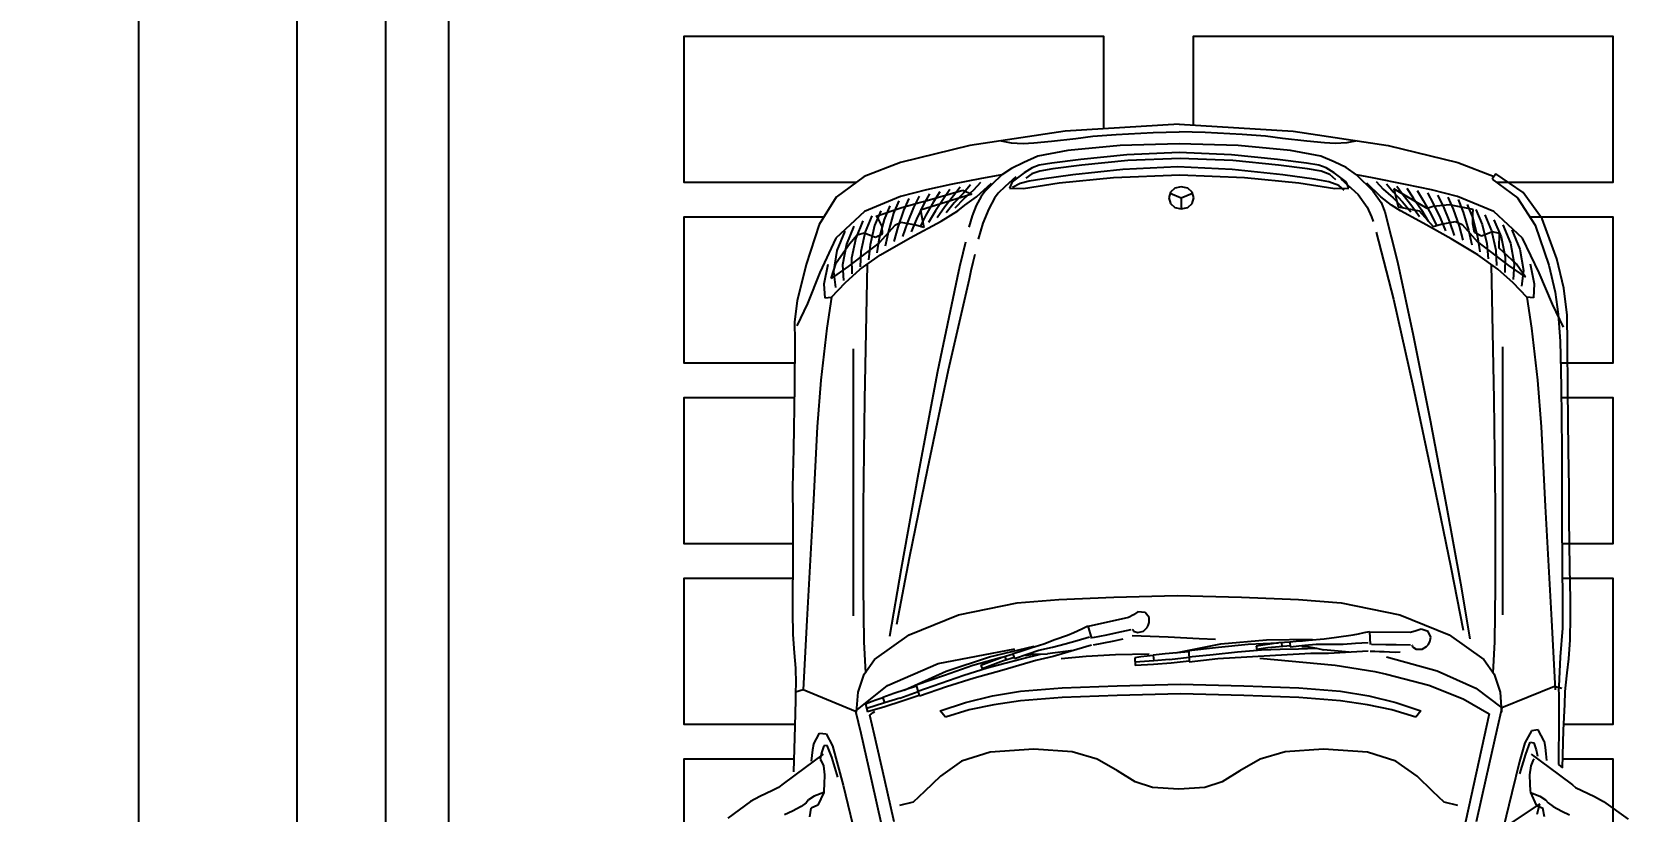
# Model space of a CAD drawing. Extents: x -415 to -176, y -135 to 749.
# Drawn here: x -397.704 to -393.9, y 727.609 to 729.464 of the extents above; entities that cross this region are included whole.
import ezdxf

# ---------------------------------------------------------------- set-up
doc = ezdxf.new("R2010")
doc.units = 0
doc.header["$MEASUREMENT"] = 0
doc.header["$PDSIZE"] = -5
doc.layers.get('0').update_dxf_attribs({"linetype": 'CONTINUOUS'})
doc.layers.get('Defpoints').update_dxf_attribs({"linetype": 'CONTINUOUS'})
doc.layers.add('AR-ALV', color=5, linetype='CONTINUOUS')
doc.layers.add('TEXTO3', color=4, linetype='CONTINUOUS')
doc.layers.add('E-Pen-C', color=4, linetype='CONTINUOUS', lineweight=15)
doc.layers.add('E-Pen-G', color=3, linetype='CONTINUOUS', lineweight=30)
doc.styles.add('F2', font='swissc.ttf')
doc.dimstyles.new('DIMENSION-1', dxfattribs={"dimtxt": 0.11, "dimasz": 0.07, "dimexe": 1, "dimexo": 0, "dimgap": 0.12, "dimtad": 1, "dimzin": 7, "dimdsep": 46, "dimtxsty": 'F2', "dimblk1": 'TRACO', "dimblk2": 'TRACO', "dimsah": 1, "dimcen": 1, "dimse1": 1, "dimse2": 1, "dimclrd": 256, "dimclre": 256, "dimclrt": 6, "dimadec": 0, "dimazin": 0, "dimtfac": 1, "dimtix": 1, "dimtmove": 2, "dimatfit": 3, "dimldrblk": 'TRACO', "dimfxl": 1, "dimtolj": 1, "dimtzin": 0, "dimarcsym": 0})

# ---------------------------------------------------------------- blocks, each defined once
blk = doc.blocks.new('Austin Mini dessus')
at = {"color": 8, "flags": 128}
for points in [[(1.0718, 3.8974), (1.1117, 3.9516)], [(1.0602, 3.8752), (1.0718, 3.8974)], [(1.0383, 3.8304), (1.0455, 3.8453)], [(1.0455, 3.8453), (1.0602, 3.8752)], [(1.0093, 3.792), (1.0326, 3.8229)], [(1.0326, 3.8229), (1.0383, 3.8304)], [(1.0947, 3.7975), (1.1035, 3.8163)], [(-0.2069, 3.765), (-0.1204, 3.7865)], [(-0.1204, 3.7865), (-0.0703, 3.7926)], [(-0.114, 3.7617), (-0.0609, 3.787)], [(-0.0703, 3.7926), (-0.0241, 3.7916)], [(-0.0241, 3.7916), (0.0842, 3.7922)], [(0.0842, 3.7922), (0.2332, 3.7952)], [(0.2332, 3.7952), (0.3237, 3.797)], [(0.3237, 3.797), (0.3971, 3.7966)], [(0.3971, 3.7966), (0.5088, 3.7962)], [(0.5088, 3.7962), (0.581, 3.797)], [(0.581, 3.797), (0.6212, 3.7976)], [(0.6212, 3.7976), (0.674, 3.7963)], [(0.6405, 3.7634), (0.8064, 3.7721)], [(0.674, 3.7963), (0.7177, 3.7934)], [(0.7177, 3.7934), (0.7547, 3.7905)], [(0.7547, 3.7905), (0.7913, 3.7892)], [(0.7913, 3.7892), (0.8117, 3.7899)], [(0.8107, 3.7898), (0.8054, 3.7722)], [(0.8054, 3.7722), (0.8566, 3.6469)], [(0.8117, 3.7899), (0.831, 3.7901)], [(0.831, 3.7901), (0.8924, 3.7915)], [(0.8924, 3.7915), (1.0016, 3.7949)], [(0.9589, 3.7245), (1.0093, 3.792)], [(1.0753, 3.7651), (1.0842, 3.7768)], [(1.0842, 3.7768), (1.0947, 3.7975)], [(-0.3667, 3.6929), (-0.302, 3.7337)], [(-0.302, 3.7337), (-0.2069, 3.765)], [(-0.269, 3.694), (-0.1874, 3.7324)], [(-0.1874, 3.7324), (-0.114, 3.7617)], [(-0.0554, 3.7158), (0.0688, 3.7297)], [(0.0688, 3.7297), (0.18, 3.7384)], [(0.18, 3.7384), (0.3684, 3.7483)], [(0.3684, 3.7483), (0.6405, 3.7634)], [(0.936, 3.7475), (0.9091, 3.7332)], [(0.9091, 3.7332), (0.9111, 3.717)], [(0.936, 3.7475), (0.949, 3.7493)], [(0.9395, 3.7228), (0.9564, 3.7282)], [(0.949, 3.7493), (0.9623, 3.751)], [(0.9564, 3.7282), (0.9673, 3.7309)], [(0.9623, 3.751), (0.9758, 3.7525)], [(0.9673, 3.7309), (0.9712, 3.7316)], [(0.9712, 3.7316), (0.975, 3.7288)], [(0.975, 3.7288), (0.9869, 3.7238)], [(1.0506, 3.7228), (1.0594, 3.7455)], [(1.0506, 3.7228), (1.0806, 3.7369)], [(1.0594, 3.7455), (1.0677, 3.7588)], [(1.0677, 3.7588), (1.0753, 3.7651)], [(1.0806, 3.7369), (1.0877, 3.7528)], [(1.1088, 3.7563), (1.0877, 3.7528)], [(-0.4163, 3.6266), (-0.3667, 3.6929)], [(-0.3332, 3.6261), (-0.269, 3.694)], [(-0.2862, 3.6722), (-0.24, 3.6915)], [(-0.2108, 3.6933), (-0.2557, 3.6613)], [(-0.24, 3.6915), (-0.1897, 3.6999)], [(-0.1734, 3.7051), (-0.2108, 3.6933)], [(-0.2065, 3.713), (-0.1595, 3.7223)], [(-0.2018, 3.6646), (-0.1734, 3.7051)], [(-0.1897, 3.6999), (-0.152, 3.6952)], [(-0.1288, 3.7047), (-0.1629, 3.672)], [(-0.1595, 3.7223), (-0.127, 3.7206)], [(-0.127, 3.7206), (-0.1288, 3.7047)], [(-0.1288, 3.7047), (-0.0554, 3.7158)], [(0.9111, 3.717), (0.9395, 3.7016)], [(0.9383, 3.7145), (0.9395, 3.7228)], [(0.9665, 3.7034), (0.9383, 3.7145)], [(0.9395, 3.7016), (1.0331, 3.6766)], [(1.0136, 3.6893), (0.9665, 3.7034)], [(0.9869, 3.7238), (1.0083, 3.721)], [(1.0083, 3.721), (1.031, 3.7215)], [(1.031, 3.7215), (1.0455, 3.7223)], [(1.0455, 3.7223), (1.0506, 3.7228)], [(-0.2983, 3.6509), (-0.2548, 3.669)], [(-0.2557, 3.6613), (-0.2776, 3.6432)], [(-0.2696, 3.6465), (-0.2217, 3.6563)], [(-0.2582, 3.5904), (-0.2018, 3.6646)], [(-0.2548, 3.669), (-0.2057, 3.6781)], [(-0.2217, 3.6563), (-0.1848, 3.6556)], [(-0.2057, 3.6781), (-0.1684, 3.6754)], [(-0.1629, 3.672), (-0.1958, 3.6357)], [(0.6296, 3.652), (-0.0059, 3.652)], [(1.0331, 3.6766), (1.174, 3.6425)], [(-0.4494, 3.54), (-0.4163, 3.6266)], [(-0.3686, 3.5396), (-0.3332, 3.6261)], [(-0.3224, 3.6082), (-0.2844, 3.624)], [(-0.3103, 3.6295), (-0.2696, 3.6465)], [(-0.2844, 3.624), (-0.2378, 3.6344)], [(-0.2776, 3.6432), (-0.2819, 3.6262)], [(-0.2819, 3.6262), (-0.2717, 3.5998)], [(-0.2538, 3.6126), (-0.2177, 3.6161)], [(-0.2378, 3.6344), (-0.2012, 3.6358)], [(-0.1958, 3.6357), (-0.2299, 3.5876)], [(-0.2069, 3.6195), (0.1144, 3.6255)], [(0.1144, 3.6255), (0.369, 3.6287)], [(0.369, 3.6287), (0.5603, 3.6292)], [(0.5603, 3.6292), (0.6914, 3.6273)], [(0.6914, 3.6273), (0.7656, 3.6231)], [(0.769, 3.6265), (0.7337, 3.6018)], [(0.8118, 3.6411), (0.769, 3.6265)], [(0.8566, 3.6469), (0.7958, 3.5707)], [(0.8596, 3.6444), (0.8118, 3.6411)], [(0.835, 3.6098), (0.8402, 3.6233)], [(0.8372, 3.5784), (0.8502, 3.6203)], [(0.8402, 3.6233), (0.8582, 3.6183)], [(0.8462, 3.577), (0.8582, 3.6183)], [(0.8566, 3.6469), (0.909, 3.6348)], [(0.8666, 3.6133), (0.8634, 3.6093)], [(0.9143, 3.6021), (0.8666, 3.6133)], [(0.909, 3.6348), (1.0218, 3.609)], [(-0.3465, 3.5655), (-0.3139, 3.579)], [(-0.3219, 3.5976), (-0.3417, 3.5395)], [(-0.3344, 3.5868), (-0.2992, 3.6015)], [(-0.3144, 3.5923), (-0.3219, 3.5976)], [(-0.2975, 3.5839), (-0.3144, 3.5923)], [(-0.3139, 3.579), (-0.2698, 3.5907)], [(-0.2994, 3.5535), (-0.2582, 3.5904)], [(-0.2992, 3.6015), (-0.2538, 3.6126)], [(-0.28, 3.5832), (-0.2975, 3.5839)], [(-0.2858, 3.5689), (-0.2505, 3.5765)], [(-0.2717, 3.5998), (-0.28, 3.5832)], [(-0.2299, 3.5876), (-0.2701, 3.5169)], [(-0.2698, 3.5907), (-0.2341, 3.5963)], [(0.7337, 3.6018), (0.675, 3.5196)], [(0.8151, 3.5556), (0.8242, 3.5824)], [(0.8252, 3.5824), (0.8299, 3.5961)], [(0.8252, 3.5824), (0.8372, 3.5784)], [(0.8257, 3.5419), (0.8372, 3.5784)], [(0.8299, 3.5961), (0.835, 3.6098)], [(0.8334, 3.5361), (0.8462, 3.577)], [(0.8604, 3.6051), (0.8577, 3.6008)], [(0.8634, 3.6093), (0.8604, 3.6051)], [(1.0183, 3.578), (0.9143, 3.6021)], [(1.12, 3.5551), (1.0183, 3.578)], [(1.0218, 3.609), (1.1282, 3.5852)], [(-0.4897, 3.3744), (-0.4494, 3.54)], [(-0.3843, 3.4776), (-0.3686, 3.5396)], [(-0.3585, 3.5441), (-0.3287, 3.5566)], [(-0.3417, 3.5395), (-0.3534, 3.4979)], [(-0.3356, 3.5327), (-0.2955, 3.5465)], [(-0.3287, 3.5566), (-0.2858, 3.5689)], [(-0.3066, 3.538), (-0.2994, 3.5535)], [(-0.3001, 3.5036), (-0.3066, 3.538)], [(-0.2955, 3.5465), (-0.2617, 3.5558)], [(0.2925, 3.4981), (0.517, 3.5386)], [(0.4929, 3.5192), (0.6502, 3.5491)], [(0.517, 3.5386), (0.6793, 3.5662)], [(0.7958, 3.5707), (0.7435, 3.4498)], [(0.8063, 3.5287), (0.8151, 3.5556)], [(0.8257, 3.5419), (0.8097, 3.4979)], [(1.0731, 3.5095), (1.0817, 3.5421)], [(-0.3693, 3.4953), (-0.3424, 3.5089)], [(-0.3639, 3.5197), (-0.3356, 3.5327)], [(-0.3493, 3.4851), (-0.3148, 3.5016)], [(-0.3424, 3.5089), (-0.3051, 3.524)], [(-0.3148, 3.5016), (-0.2843, 3.5144)], [(-0.2701, 3.5169), (-0.3098, 3.443)], [(-0.3051, 3.524), (-0.273, 3.5351)], [(-0.2946, 3.4845), (-0.3001, 3.5036)], [(0.2791, 3.4759), (0.4929, 3.5192)], [(0.675, 3.5196), (0.6278, 3.4015)], [(0.8067, 3.5309), (0.7615, 3.4315)], [(0.7718, 3.4351), (0.7952, 3.5024)], [(0.7952, 3.5024), (0.8192, 3.4954)], [(0.7972, 3.5019), (0.8063, 3.5287)], [(0.8192, 3.4954), (0.8334, 3.5361)], [(1.0484, 3.4825), (1.0731, 3.5095)], [(-0.3968, 3.4202), (-0.3843, 3.4776)], [(-0.3572, 3.4821), (-0.3836, 3.3914)], [(-0.38, 3.4466), (-0.3561, 3.4613)], [(-0.3746, 3.4709), (-0.3493, 3.4851)], [(-0.374, 3.3698), (-0.3363, 3.4925)], [(-0.3534, 3.4979), (-0.3572, 3.4821)], [(-0.3561, 3.4613), (-0.3244, 3.4792)], [(-0.3363, 3.4925), (-0.2946, 3.4845)], [(-0.3341, 3.4567), (-0.3068, 3.4729)], [(-0.3244, 3.4792), (-0.2956, 3.4936)], [(0.0453, 3.4261), (0.2791, 3.4759)], [(0.0478, 3.4514), (0.2925, 3.4981)], [(0.8092, 3.4984), (0.7905, 3.4435)], [(0.7985, 3.4305), (0.8212, 3.4949)], [(1.0114, 3.445), (1.0484, 3.4825)], [(-0.3854, 3.4222), (-0.363, 3.4375)], [(-0.3698, 3.4136), (-0.3437, 3.4343)], [(-0.363, 3.4375), (-0.3341, 3.4567)], [(-0.3534, 3.4119), (-0.3294, 3.4315)], [(-0.3437, 3.4343), (-0.3181, 3.4522)], [(-0.3098, 3.443), (-0.3346, 3.403)], [(-0.1749, 3.4052), (0.0478, 3.4514)], [(-0.172, 3.3767), (0.0453, 3.4261)], [(0.7435, 3.4498), (0.7081, 3.2674)], [(0.7615, 3.4315), (0.7277, 3.3278)], [(0.7484, 3.3675), (0.7718, 3.4351)], [(0.7905, 3.4435), (0.7715, 3.3887)], [(0.7785, 3.3642), (0.7985, 3.4305)], [(0.8558, 3.4451), (0.8359, 3.3854)], [(0.8536, 3.3763), (0.8715, 3.4329)], [(0.8715, 3.4329), (0.8558, 3.4451)], [(0.9762, 3.3945), (1.0114, 3.445)], [(-0.4112, 3.3468), (-0.3968, 3.4202)], [(-0.3961, 3.3734), (-0.3767, 3.3898)], [(-0.3908, 3.3978), (-0.3698, 3.4136)], [(-0.3836, 3.3914), (-0.374, 3.3698)], [(-0.3836, 3.366), (-0.363, 3.3894)], [(-0.3767, 3.3898), (-0.3534, 3.4119)], [(-0.3481, 3.3863), (-0.3679, 3.3589)], [(-0.363, 3.3894), (-0.3407, 3.4108)], [(-0.3346, 3.403), (-0.3481, 3.3863)], [(-0.2599, 3.3851), (-0.2335, 3.3912)], [(-0.2335, 3.3912), (-0.2013, 3.399)], [(-0.2013, 3.399), (-0.1749, 3.4052)], [(0.6278, 3.4015), (0.5988, 3.2619)], [(0.7715, 3.3887), (0.7537, 3.3335)], [(0.8359, 3.3854), (0.8202, 3.3211)], [(0.9547, 3.3266), (0.9762, 3.3945)], [(-0.5243, 3.1472), (-0.4897, 3.3744)], [(-0.4015, 3.349), (-0.3836, 3.366)], [(-0.3679, 3.3589), (-0.4003, 3.3232)], [(-0.3805, 3.3391), (-0.3683, 3.348)], [(-0.3683, 3.348), (-0.347, 3.3593)], [(-0.347, 3.3593), (-0.3226, 3.369)], [(-0.3226, 3.369), (-0.2958, 3.3774)], [(-0.3048, 3.3438), (-0.2667, 3.355)], [(-0.2307, 3.363), (-0.2112, 3.3675)], [(-0.2112, 3.3675), (-0.1915, 3.3721)], [(-0.1915, 3.3721), (-0.172, 3.3767)], [(0.7293, 3.299), (0.7484, 3.3675)], [(0.7472, 3.3485), (0.7374, 3.3232)], [(0.7472, 3.3485), (0.7557, 3.345)], [(0.7597, 3.2985), (0.7785, 3.3642)], [(0.8415, 3.3179), (0.8536, 3.3763)], [(-0.4198, 3.2983), (-0.4112, 3.3468)], [(-0.4198, 3.2983), (-0.397, 3.3226)], [(-0.397, 3.3226), (-0.3805, 3.3391)], [(-0.3764, 3.3069), (-0.3644, 3.3161)], [(-0.3644, 3.3161), (-0.339, 3.3298)], [(-0.339, 3.3298), (-0.3048, 3.3438)], [(0.7277, 3.3278), (0.7023, 3.2216)], [(0.7374, 3.3232), (0.728, 3.2975)], [(0.7371, 3.2944), (0.7462, 3.3202)], [(0.7537, 3.3335), (0.7422, 3.2911)], [(0.7462, 3.3202), (0.7557, 3.3455)], [(0.8202, 3.3211), (0.8092, 3.2537)], [(0.8325, 3.2537), (0.8415, 3.3179)], [(0.9474, 3.2223), (0.9547, 3.3266)], [(-0.5014, 3.3001), (-0.4965, 3.2759)], [(-0.4965, 3.2759), (-0.4951, 3.2474)], [(-0.4498, 3.2462), (-0.435, 3.2757)], [(-0.435, 3.2757), (-0.4198, 3.2983)], [(-0.4251, 3.2451), (-0.4036, 3.2735)], [(-0.415, 3.2655), (-0.3926, 3.2902)], [(-0.4036, 3.2735), (-0.3881, 3.2799)], [(-0.3992, 3.255), (-0.3897, 3.273)], [(-0.3926, 3.2902), (-0.3764, 3.3069)], [(-0.3881, 3.2799), (-0.3879, 3.2469)], [(0.7198, 3.2721), (0.7153, 3.258)], [(0.728, 3.2975), (0.7203, 3.2716)], [(0.7208, 3.2721), (0.7313, 3.2686)], [(0.7263, 3.2915), (0.7353, 3.2885)], [(0.7293, 3.2686), (0.7371, 3.2944)], [(0.7422, 3.2911), (0.7318, 3.2485)], [(0.7478, 3.258), (0.7597, 3.2985)], [(-0.4951, 3.2474), (-0.4961, 3.222)], [(-0.4642, 3.2131), (-0.4498, 3.2462)], [(-0.4368, 3.2263), (-0.4251, 3.2451)], [(-0.4223, 3.2271), (-0.4123, 3.2411)], [(-0.4102, 3.2033), (-0.4054, 3.2337)], [(-0.4054, 3.2337), (-0.3992, 3.255)], [(-0.3879, 3.2469), (-0.4009, 3.1615)], [(0.5988, 3.2619), (0.5909, 3.1628)], [(0.7105, 3.2437), (0.7063, 3.2296)], [(0.7153, 3.258), (0.7105, 3.2437)], [(0.72, 3.2361), (0.7116, 3.2101)], [(0.7313, 3.2686), (0.72, 3.2361)], [(0.7318, 3.2485), (0.7208, 3.2061)], [(0.7243, 3.2421), (0.7215, 3.2248)], [(0.7361, 3.2172), (0.7478, 3.258)], [(0.8092, 3.2537), (0.8014, 3.1546)], [(0.8246, 3.1546), (0.8325, 3.2537)], [(-0.4961, 3.222), (-0.5002, 3.1805)], [(-0.4783, 3.1411), (-0.4642, 3.2131)], [(-0.4482, 3.1794), (-0.4433, 3.2092)], [(-0.4433, 3.2092), (-0.4368, 3.2263)], [(-0.4345, 3.1767), (-0.4292, 3.2081)], [(-0.4292, 3.2081), (-0.4223, 3.2271)], [(-0.42, 3.129), (-0.4102, 3.2033)], [(0.6964, 3.1985), (0.6864, 3.1723)], [(0.7063, 3.2296), (0.6964, 3.1985)], [(0.7116, 3.2101), (0.7041, 3.1774)], [(0.721, 3.2072), (0.7203, 3.1896)], [(0.7215, 3.2248), (0.721, 3.2072)], [(0.7263, 3.1761), (0.7361, 3.2172)], [(0.9535, 3.1308), (0.9474, 3.2223)], [(-0.5002, 3.1805), (-0.5068, 3.1221)], [(-0.457, 3.1102), (-0.4482, 3.1794)], [(-0.4433, 3.1075), (-0.4345, 3.1767)], [(-0.4009, 3.1615), (-0.4139, 3.0323)], [(0.5909, 3.1628), (0.5858, 3.0317)], [(0.6864, 3.1723), (0.6761, 3.1418)], [(0.7041, 3.1774), (0.6969, 3.1476)], [(0.6998, 3.0852), (0.7263, 3.1761)], [(0.7123, 3.1286), (0.7203, 3.1896)], [(0.7318, 3.1572), (0.726, 3.0977)], [(-0.5405, 2.876), (-0.5243, 3.1472)], [(-0.5068, 3.1221), (-0.5121, 3.0818)], [(-0.4897, 3.0166), (-0.4783, 3.1411)], [(-0.4326, 3.01), (-0.42, 3.129)], [(0.6698, 3.1266), (0.6607, 3.1082)], [(0.6761, 3.1418), (0.6698, 3.1266)], [(0.6884, 3.1193), (0.6795, 3.0899)], [(0.6969, 3.1476), (0.6884, 3.1193)], [(0.8014, 3.1546), (0.7962, 3.0235)], [(0.8194, 3.0235), (0.8246, 3.1546)], [(0.9712, 3.0712), (0.9535, 3.1308)], [(-0.5121, 3.0818), (-0.5164, 3.0261)], [(-0.4678, 3.0008), (-0.457, 3.1102)], [(-0.4541, 2.9981), (-0.4433, 3.1075)], [(0.6338, 2.997), (0.6553, 3.0927)], [(0.6607, 3.1082), (0.6538, 3.0932)], [(0.6538, 3.0932), (0.6836, 3.0845)], [(0.6818, 3.0817), (0.6747, 3.0485)], [(0.6957, 3.0601), (0.6993, 3.0807)], [(0.726, 3.0977), (0.7219, 3.0275)], [(0.6747, 3.0485), (0.6693, 3.0237)], [(0.6902, 3.0313), (0.6957, 3.0601)], [(0.9991, 3.0226), (0.9712, 3.0712)], [(-0.5164, 3.0261), (-0.5207, 2.9376)], [(-0.4943, 2.876), (-0.4897, 3.0166)], [(-0.4389, 2.8801), (-0.4326, 3.01)], [(-0.4139, 3.0323), (-0.4198, 2.8742)], [(0.5858, 3.0317), (0.5818, 2.8809)], [(0.6693, 3.0237), (0.6625, 2.9905)], [(0.6853, 3.0102), (0.6902, 3.0313)], [(0.7219, 3.0275), (0.7205, 2.9476)], [(0.7962, 3.0235), (0.7923, 2.8727)], [(0.8155, 2.8727), (0.8194, 3.0235)], [(1.0249, 2.9807), (0.9991, 3.0226)], [(-0.473, 2.876), (-0.4678, 3.0008)], [(-0.4594, 2.8733), (-0.4541, 2.9981)], [(0.6202, 2.9747), (0.6273, 2.9847)], [(0.6221, 2.9567), (0.6202, 2.9747)], [(0.6273, 2.9847), (0.6338, 2.997)], [(0.6618, 2.9878), (0.6631, 2.986)], [(0.6631, 2.986), (0.6661, 2.9845)], [(0.6661, 2.9845), (0.6693, 2.9748)], [(0.6693, 2.9748), (0.6662, 2.9608)], [(0.677, 2.9877), (0.6796, 2.9022)], [(0.7259, 2.9524), (0.7277, 2.9669)], [(0.7277, 2.9669), (0.7297, 2.9812)], [(0.7297, 2.9812), (0.7484, 2.9804)], [(0.7369, 2.9367), (0.7402, 2.9806)], [(0.7461, 2.9374), (0.7484, 2.9804)], [(1.0386, 2.9396), (1.0249, 2.9807)], [(-0.5207, 2.9376), (-0.5227, 2.876)], [(0.6341, 2.9475), (0.6221, 2.9567)], [(0.6455, 2.9473), (0.6341, 2.9475)], [(0.6529, 2.9495), (0.6455, 2.9473)], [(0.6577, 2.9524), (0.6529, 2.9495)], [(0.6662, 2.9608), (0.6577, 2.9524)], [(0.7205, 2.9096), (0.7234, 2.9377)], [(0.7244, 2.9379), (0.7259, 2.9524)], [(0.7244, 2.9379), (0.7369, 2.9367)], [(0.7339, 2.8986), (0.7369, 2.9367)], [(0.7427, 2.8947), (0.7461, 2.9374)], [(1.0427, 2.877), (1.0386, 2.9396)], [(-0.3881, 2.8859), (-0.3786, 2.8967)], [(-0.3786, 2.8967), (-0.3653, 2.9008)], [(-0.3767, 2.8977), (-0.3653, 2.8708)], [(-0.3653, 2.9008), (-0.352, 2.8967)], [(-0.352, 2.8967), (-0.3425, 2.8859)], [(0.6796, 2.9022), (0.6837, 2.8284)], [(0.718, 2.8814), (0.7205, 2.9096)], [(0.7339, 2.8986), (0.7283, 2.8522)], [(0.7381, 2.8519), (0.7427, 2.8947)], [(-0.5405, 2.876), (-0.5243, 2.6047)], [(-0.5207, 2.8143), (-0.5227, 2.876)], [(-0.4897, 2.7353), (-0.4943, 2.876)], [(-0.4678, 2.7512), (-0.473, 2.876)], [(-0.4541, 2.7484), (-0.4594, 2.8733)], [(-0.4326, 2.7495), (-0.4389, 2.8801)], [(-0.4198, 2.8742), (-0.4139, 2.72)], [(-0.3917, 2.8708), (-0.3881, 2.8859)], [(-0.3881, 2.8557), (-0.3917, 2.8708)], [(-0.3786, 2.845), (-0.3881, 2.8557)], [(-0.3653, 2.8708), (-0.3767, 2.844)], [(-0.3653, 2.8708), (-0.3389, 2.8708)], [(-0.3425, 2.8557), (-0.352, 2.845)], [(-0.3425, 2.8859), (-0.3389, 2.8708)], [(-0.3389, 2.8708), (-0.3425, 2.8557)], [(0.5818, 2.8809), (0.5858, 2.7275)], [(0.7179, 2.8836), (0.6962, 2.7767)], [(0.7054, 2.7825), (0.7131, 2.8533)], [(0.7131, 2.8533), (0.7381, 2.8519)], [(0.7152, 2.8533), (0.718, 2.8814)], [(0.7277, 2.8526), (0.7218, 2.7949)], [(0.7923, 2.8727), (0.7962, 2.7218)], [(0.8194, 2.7218), (0.8155, 2.8727)], [(1.0386, 2.8145), (1.0427, 2.877)], [(-0.3653, 2.8409), (-0.3786, 2.845)], [(-0.352, 2.845), (-0.3653, 2.8409)], [(0.6837, 2.8284), (0.6857, 2.7893)], [(0.7325, 2.784), (0.7401, 2.8518)], [(1.0249, 2.7734), (1.0386, 2.8145)], [(-0.5164, 2.7259), (-0.5207, 2.8143)], [(0.6962, 2.7767), (0.6866, 2.668)], [(0.6979, 2.7113), (0.7054, 2.7825)], [(0.7218, 2.7949), (0.7156, 2.7372)], [(0.7279, 2.7148), (0.7325, 2.784)], [(-0.457, 2.6417), (-0.4678, 2.7512)], [(-0.4433, 2.639), (-0.4541, 2.7484)], [(-0.42, 2.6293), (-0.4326, 2.7495)], [(0.9991, 2.7314), (1.0249, 2.7734)], [(-0.5121, 2.6701), (-0.5164, 2.7259)], [(-0.4783, 2.6109), (-0.4897, 2.7353)], [(-0.4139, 2.72), (-0.4009, 2.5911)], [(0.5858, 2.7275), (0.5909, 2.5917)], [(0.6946, 2.6403), (0.6979, 2.7113)], [(0.7156, 2.7372), (0.7107, 2.6794)], [(0.7244, 2.6467), (0.7279, 2.7148)], [(0.7962, 2.7218), (0.8014, 2.5907)], [(0.8246, 2.5907), (0.8194, 2.7218)], [(0.9712, 2.6829), (0.9991, 2.7314)], [(-0.5068, 2.6299), (-0.5121, 2.6701)], [(0.6866, 2.668), (0.6857, 2.5588)], [(0.6971, 2.6657), (0.6937, 2.6386)], [(0.701, 2.6926), (0.6971, 2.6657)], [(0.701, 2.6926), (0.7101, 2.6911)], [(0.7033, 2.6376), (0.7063, 2.6647)], [(0.7063, 2.6647), (0.71, 2.6915)], [(0.7107, 2.6794), (0.709, 2.6356)], [(0.731, 2.6835), (0.7474, 2.5042)], [(0.9535, 2.6232), (0.9712, 2.6829)], [(-0.5002, 2.5714), (-0.5068, 2.6299)], [(-0.4482, 2.5725), (-0.457, 2.6417)], [(-0.4345, 2.5698), (-0.4433, 2.639)], [(-0.4102, 2.5543), (-0.42, 2.6293)], [(0.6937, 2.6386), (0.692, 2.6115)], [(0.6934, 2.6323), (0.7028, 2.6314)], [(0.7015, 2.6106), (0.7033, 2.6376)], [(0.709, 2.6356), (0.7085, 2.5917)], [(0.7219, 2.6045), (0.7244, 2.6467)], [(-0.5243, 2.6047), (-0.4897, 2.3776)], [(-0.4642, 2.5388), (-0.4783, 2.6109)], [(-0.4009, 2.5911), (-0.3879, 2.5051)], [(0.5909, 2.5917), (0.5988, 2.49)], [(0.6903, 2.5972), (0.689, 2.5822)], [(0.6914, 2.6119), (0.6903, 2.5972)], [(0.6924, 2.6121), (0.7034, 2.6111)], [(0.7034, 2.6111), (0.6997, 2.5769)], [(0.7085, 2.5917), (0.7072, 2.5478)], [(0.7197, 2.5621), (0.7219, 2.6045)], [(0.8014, 2.5907), (0.8092, 2.4916)], [(0.8325, 2.4916), (0.8246, 2.5907)], [(0.9474, 2.5318), (0.9535, 2.6232)], [(-0.4961, 2.5299), (-0.5002, 2.5714)], [(-0.4433, 2.5428), (-0.4482, 2.5725)], [(-0.429, 2.5374), (-0.4345, 2.5698)], [(-0.4038, 2.5192), (-0.4102, 2.5543)], [(0.6878, 2.5675), (0.6847, 2.5306)], [(0.689, 2.5822), (0.6878, 2.5675)], [(0.6997, 2.5769), (0.6975, 2.5497)], [(0.6975, 2.5497), (0.6975, 2.5161)], [(0.7026, 2.5837), (0.7038, 2.5662)], [(0.7038, 2.5662), (0.7072, 2.5489)], [(0.7072, 2.5489), (0.7105, 2.5317)], [(0.7193, 2.5199), (0.7197, 2.5621)], [(-0.4951, 2.5046), (-0.4961, 2.5299)], [(-0.4511, 2.5067), (-0.4642, 2.5388)], [(-0.4368, 2.5257), (-0.4433, 2.5428)], [(-0.4251, 2.5069), (-0.4368, 2.5257)], [(-0.4211, 2.5171), (-0.429, 2.5374)], [(-0.4082, 2.5023), (-0.4211, 2.5171)], [(-0.3951, 2.4956), (-0.4038, 2.5192)], [(0.6847, 2.5306), (0.6807, 2.5008)], [(0.6975, 2.5161), (0.6972, 2.4854)], [(0.7164, 2.4705), (0.7105, 2.5317)], [(0.714, 2.4253), (0.7193, 2.5199)], [(0.9547, 2.4275), (0.9474, 2.5318)], [(-0.5014, 2.4519), (-0.4965, 2.4761)], [(-0.4965, 2.4761), (-0.4951, 2.5046)], [(-0.4377, 2.4782), (-0.4511, 2.5067)], [(-0.4198, 2.4536), (-0.4377, 2.4782)], [(-0.4036, 2.4784), (-0.4251, 2.5069)], [(-0.4106, 2.4907), (-0.373, 2.4496)], [(-0.3881, 2.472), (-0.4036, 2.4784)], [(-0.3837, 2.4832), (-0.3951, 2.4956)], [(-0.3879, 2.5051), (-0.3881, 2.472)], [(0.5988, 2.49), (0.6278, 2.3505)], [(0.6807, 2.5008), (0.6754, 2.4613)], [(0.6972, 2.4854), (0.6952, 2.456)], [(0.7474, 2.5042), (0.7622, 2.4097)], [(0.8092, 2.4916), (0.8202, 2.4242)], [(0.8415, 2.4274), (0.8325, 2.4916)], [(-0.4198, 2.4536), (-0.3822, 2.4143)], [(-0.4126, 2.4151), (-0.4198, 2.4536)], [(-0.373, 2.4496), (-0.3435, 2.4277)], [(0.6699, 2.4354), (0.6674, 2.4227)], [(0.673, 2.4486), (0.6699, 2.4354)], [(0.6754, 2.4613), (0.673, 2.4486)], [(0.6952, 2.456), (0.6932, 2.4254)], [(-0.3975, 2.3367), (-0.4126, 2.4151)], [(-0.4043, 2.4065), (-0.3863, 2.3895)], [(-0.3677, 2.3955), (-0.4003, 2.4288)], [(-0.3822, 2.4143), (-0.3546, 2.3944)], [(-0.3435, 2.4277), (-0.32, 2.4176)], [(-0.32, 2.4176), (-0.3092, 2.4141)], [(-0.2838, 2.4064), (-0.1243, 2.3655)], [(0.6674, 2.4227), (0.6984, 2.421)], [(0.6695, 2.3245), (0.669, 2.4226)], [(0.6972, 2.4178), (0.6978, 2.3839)], [(0.715, 2.4096), (0.7145, 2.4208)], [(0.7153, 2.3984), (0.715, 2.4096)], [(0.7156, 2.3872), (0.7153, 2.3984)], [(0.7622, 2.4097), (0.7686, 2.3821)], [(0.8202, 2.4242), (0.8359, 2.3599)], [(0.8536, 2.369), (0.8415, 2.4274)], [(0.9762, 2.3595), (0.9547, 2.4275)], [(-0.4897, 2.3776), (-0.4494, 2.2119)], [(-0.3989, 2.3821), (-0.3794, 2.3657)], [(-0.3864, 2.3641), (-0.3443, 2.3544)], [(-0.3402, 2.2847), (-0.3864, 2.3641)], [(-0.3863, 2.3895), (-0.3657, 2.3661)], [(-0.3794, 2.3657), (-0.3561, 2.3436)], [(-0.3478, 2.3704), (-0.3677, 2.3955)], [(-0.3657, 2.3661), (-0.3434, 2.3447)], [(-0.3546, 2.3944), (-0.3323, 2.3856)], [(-0.3346, 2.3489), (-0.3478, 2.3704)], [(-0.3323, 2.3856), (-0.2128, 2.3556)], [(-0.1243, 2.3655), (0.085, 2.3182)], [(0.6978, 2.3839), (0.6981, 2.3586)], [(0.6981, 2.3586), (0.6989, 2.3247)], [(0.7163, 2.3745), (0.7156, 2.3872)], [(0.717, 2.3616), (0.7163, 2.3745)], [(0.7167, 2.349), (0.717, 2.3616)], [(0.7276, 2.3821), (0.761, 2.261)], [(0.7686, 2.3821), (0.7952, 2.2812)], [(0.8359, 2.3599), (0.8558, 2.3002)], [(0.8715, 2.3124), (0.8536, 2.369)], [(1.0114, 2.309), (0.9762, 2.3595)], [(-0.3843, 2.2744), (-0.3975, 2.3367)], [(-0.3935, 2.3577), (-0.3726, 2.3419)], [(-0.3881, 2.3334), (-0.3657, 2.3181)], [(-0.3726, 2.3419), (-0.3464, 2.3212)], [(-0.3561, 2.3436), (-0.3321, 2.324)], [(-0.3464, 2.3212), (-0.3209, 2.3033)], [(-0.3443, 2.3544), (-0.3348, 2.3038)], [(-0.3048, 2.2947), (-0.3346, 2.3489)], [(-0.2128, 2.3556), (-0.0386, 2.3181)], [(0.6278, 2.3505), (0.675, 2.2324)], [(0.6659, 2.3111), (0.6695, 2.3245)], [(0.6989, 2.3218), (0.7006, 2.3204)], [(0.7006, 2.3204), (0.7038, 2.3197)], [(-0.3827, 2.309), (-0.3589, 2.2942)], [(-0.3774, 2.2846), (-0.352, 2.2704)], [(-0.3657, 2.3181), (-0.3368, 2.2988)], [(-0.3589, 2.2942), (-0.3272, 2.2763)], [(-0.3449, 2.2704), (-0.3402, 2.2847)], [(-0.3368, 2.2988), (-0.3096, 2.2826)], [(-0.3348, 2.3038), (-0.2973, 2.271)], [(-0.2675, 2.228), (-0.3048, 2.2947)], [(-0.0386, 2.3181), (0.1643, 2.2777)], [(0.085, 2.3182), (0.3093, 2.2706)], [(0.6613, 2.2997), (0.6659, 2.3111)], [(0.6672, 2.2826), (0.6613, 2.2997)], [(0.6809, 2.2764), (0.6672, 2.2826)], [(0.6988, 2.2826), (0.6921, 2.2787)], [(0.7029, 2.2864), (0.6988, 2.2826)], [(0.7093, 2.2966), (0.7029, 2.2864)], [(0.7038, 2.3197), (0.7091, 2.3109)], [(0.7091, 2.3109), (0.7093, 2.2966)], [(0.8558, 2.3002), (0.8715, 2.3124)], [(1.0484, 2.2716), (1.0114, 2.309)], [(-0.3686, 2.2124), (-0.3843, 2.2744)], [(-0.372, 2.2602), (-0.3452, 2.2466)], [(-0.352, 2.2704), (-0.3175, 2.2539)], [(-0.3489, 2.2319), (-0.3449, 2.2704)], [(-0.3452, 2.2466), (-0.3079, 2.2315)], [(-0.3272, 2.2763), (-0.2983, 2.2619)], [(-0.3175, 2.2539), (-0.287, 2.2412)], [(-0.3028, 2.2519), (-0.3094, 2.2175)], [(-0.2973, 2.271), (-0.3028, 2.2519)], [(0.1643, 2.2777), (0.3699, 2.2387)], [(0.3093, 2.2706), (0.5139, 2.2288)], [(0.6921, 2.2787), (0.6809, 2.2764)], [(0.761, 2.261), (0.8021, 2.1691)], [(0.7952, 2.2812), (0.8271, 2.1996)], [(0.8634, 2.1376), (1.3706, 2.2486)], [(1.0731, 2.2446), (1.0484, 2.2716)], [(1.0817, 2.212), (1.0731, 2.2446)], [(-0.4494, 2.2119), (-0.4163, 2.1254)], [(-0.3332, 2.1259), (-0.3686, 2.2124)], [(-0.3666, 2.2358), (-0.3383, 2.2228)], [(-0.3612, 2.2114), (-0.3315, 2.199)], [(-0.3375, 2.1754), (-0.3489, 2.2319)], [(-0.3383, 2.2228), (-0.2982, 2.209)], [(-0.3094, 2.2175), (-0.3021, 2.202)], [(-0.3079, 2.2315), (-0.2757, 2.2204)], [(-0.2982, 2.209), (-0.2645, 2.1997)], [(-0.2299, 2.1644), (-0.2675, 2.228)], [(0.3699, 2.2387), (0.552, 2.2057)], [(0.5139, 2.2288), (0.6638, 2.199)], [(0.675, 2.2324), (0.7337, 2.1502)], [(-0.3492, 2.1901), (-0.3167, 2.1765)], [(-0.3267, 2.1761), (-0.3375, 2.1754)], [(-0.3372, 2.1687), (-0.3019, 2.154)], [(-0.3315, 2.199), (-0.2886, 2.1866)], [(-0.3036, 2.1762), (-0.3267, 2.1761)], [(-0.3167, 2.1765), (-0.2725, 2.1648)], [(-0.2827, 2.1724), (-0.3036, 2.1762)], [(-0.3021, 2.202), (-0.261, 2.1651)], [(-0.2886, 2.1866), (-0.2532, 2.179)], [(-0.2744, 2.1557), (-0.2827, 2.1724)], [(0.552, 2.2057), (0.6848, 2.1831)], [(0.8021, 2.1691), (0.849, 2.1068)], [(0.8271, 2.1996), (0.8634, 2.1376)], [(1.0142, 2.1447), (1.1207, 2.1686)], [(-0.4226, 2.1216), (-0.4101, 2.1302)], [(-0.4101, 2.1302), (-0.3656, 2.0699)], [(-0.3251, 2.1474), (-0.2871, 2.1315)], [(-0.3019, 2.154), (-0.2565, 2.1429)], [(-0.2871, 2.1315), (-0.2405, 2.1211)], [(-0.2847, 2.1294), (-0.2744, 2.1557)], [(-0.2725, 2.1648), (-0.2368, 2.1592)], [(-0.261, 2.1651), (-0.2046, 2.0909)], [(-0.2565, 2.1429), (-0.2204, 2.1395)], [(-0.1958, 2.1163), (-0.2299, 2.1644)], [(-0.2069, 2.1325), (0.1144, 2.1265)], [(0.7337, 2.1502), (0.769, 2.1254)], [(0.9014, 2.1189), (1.0142, 2.1447)], [(-0.3778, 2.0561), (-0.4226, 2.1216)], [(-0.269, 2.0579), (-0.3332, 2.1259)], [(-0.3131, 2.126), (-0.2723, 2.109)], [(-0.301, 2.1047), (-0.2575, 2.0865)], [(-0.2803, 2.1124), (-0.2847, 2.1294)], [(-0.2456, 2.1137), (-0.2803, 2.1124)], [(-0.2723, 2.109), (-0.2245, 2.0993)], [(-0.2071, 2.072), (-0.2456, 2.1137)], [(-0.2405, 2.1211), (-0.204, 2.1197)], [(-0.2245, 2.0993), (-0.1876, 2.0999)], [(-0.1629, 2.08), (-0.1958, 2.1163)], [(0.6276, 2.1045), (-0.0104, 2.1045)], [(0.1144, 2.1265), (0.369, 2.1233)], [(0.369, 2.1233), (0.5603, 2.1227)], [(0.5603, 2.1227), (0.6914, 2.1247)], [(0.6914, 2.1247), (0.7656, 2.1289)], [(0.769, 2.1254), (0.8118, 2.1109)], [(0.7979, 1.9816), (0.849, 2.1068)], [(0.8118, 2.1109), (0.8596, 2.1076)], [(0.849, 2.1068), (0.9014, 2.1189)], [(1.0511, 2.0835), (1.1363, 2.104)], [(1.0772, 2.0166), (1.1373, 2.1061)], [(-0.3153, 2.0107), (-0.3778, 2.0561)], [(-0.3656, 2.0699), (-0.3005, 2.0279)], [(-0.289, 2.0833), (-0.2428, 2.064)], [(-0.1866, 2.0184), (-0.269, 2.0579)], [(-0.2575, 2.0865), (-0.2084, 2.0774)], [(-0.2428, 2.064), (-0.1924, 2.0556)], [(-0.2084, 2.0774), (-0.1711, 2.0801)], [(-0.1762, 2.0504), (-0.2071, 2.072)], [(-0.2046, 2.0909), (-0.1762, 2.0504)], [(-0.1924, 2.0556), (-0.1547, 2.0604)], [(-0.1288, 2.0473), (-0.1629, 2.08)], [(0.932, 2.0521), (0.9769, 2.0648)], [(1.006, 2.0645), (0.959, 2.0503)], [(0.9769, 2.0648), (1.0511, 2.0835)], [(-0.3005, 2.0279), (-0.2047, 1.9948)], [(-0.2082, 2.0394), (-0.1605, 2.0298)], [(-0.1118, 1.9868), (-0.1866, 2.0184)], [(-0.1605, 2.0298), (-0.1273, 2.0313)], [(-0.1288, 2.0473), (-0.0554, 2.0362)], [(-0.1273, 2.0313), (-0.1288, 2.0473)], [(-0.0554, 2.0362), (0.0688, 2.0223)], [(0.0688, 2.0223), (0.18, 2.0136)], [(0.9015, 2.0205), (0.9036, 2.0367)], [(0.9284, 2.0063), (0.9015, 2.0205)], [(0.9036, 2.0367), (0.932, 2.0521)], [(0.959, 2.0503), (0.9308, 2.0393)], [(0.9308, 2.0393), (0.932, 2.031)], [(0.932, 2.031), (0.9488, 2.0255)], [(0.9488, 2.0255), (0.9598, 2.0229)], [(0.9589, 2.0374), (1.0093, 1.97)], [(0.9598, 2.0229), (0.9637, 2.0221)], [(0.9712, 2.0303), (0.975, 2.0331)], [(0.975, 2.0331), (0.9869, 2.0382)], [(0.9869, 2.0382), (1.0083, 2.0409)], [(1.0083, 2.0409), (1.031, 2.0405)], [(1.031, 2.0405), (1.0455, 2.0396)], [(1.0455, 2.0396), (1.0506, 2.0392)], [(1.0506, 2.0392), (1.0806, 2.025)], [(1.0506, 2.0392), (1.0594, 2.0164)], [(1.0594, 2.0164), (1.0677, 2.0031)], [(1.1018, 2.0227), (1.0772, 2.0166)], [(1.0806, 2.025), (1.0877, 2.0092)], [(-0.2203, 1.9763), (-0.3153, 2.0107)], [(-0.2047, 1.9948), (-0.141, 1.9797)], [(-0.141, 1.9797), (-0.088, 1.9728)], [(-0.0578, 1.9603), (-0.1118, 1.9868)], [(0.18, 2.0136), (0.3684, 2.0036)], [(0.3684, 2.0036), (0.6405, 1.9886)], [(0.6405, 1.9886), (0.8064, 1.9798)], [(0.8032, 1.9639), (0.7979, 1.9816)], [(0.9284, 2.0063), (0.9435, 2.0041)], [(0.9435, 2.0041), (0.9588, 2.0023)], [(0.9588, 2.0023), (0.9744, 2.0007)], [(1.0677, 2.0031), (1.0753, 1.9968)], [(1.0753, 1.9968), (1.0842, 1.9851)], [(1.0842, 1.9851), (1.0947, 1.9644)], [(1.1088, 2.0056), (1.0877, 2.0092)], [(-0.1499, 1.9594), (-0.2203, 1.9763)], [(-0.0857, 1.9511), (-0.1499, 1.9594)], [(-0.088, 1.9728), (-0.0243, 1.9685)], [(-0.0153, 1.9503), (-0.0857, 1.9511)], [(-0.0243, 1.9685), (0.084, 1.9658)], [(0.0907, 1.9502), (-0.0153, 1.9503)], [(0.084, 1.9658), (0.2331, 1.9643)], [(0.2354, 1.9481), (0.0907, 1.9502)], [(0.2331, 1.9643), (0.3237, 1.9638)], [(0.3237, 1.9468), (0.2354, 1.9481)], [(0.3237, 1.9638), (0.3991, 1.9639)], [(0.3994, 1.9465), (0.3237, 1.9468)], [(0.3991, 1.9639), (0.5144, 1.9637)], [(0.5154, 1.9455), (0.3994, 1.9465)], [(0.5144, 1.9637), (0.5887, 1.9626)], [(0.5899, 1.9439), (0.5154, 1.9455)], [(0.5887, 1.9626), (0.6591, 1.9627)], [(0.6316, 1.9433), (0.5899, 1.9439)], [(0.6869, 1.9446), (0.6316, 1.9433)], [(0.6591, 1.9627), (0.7278, 1.9679)], [(0.7321, 1.9476), (0.6869, 1.9446)], [(0.7278, 1.9679), (0.7981, 1.971)], [(0.7655, 1.9512), (0.7321, 1.9476)], [(0.7946, 1.9543), (0.7655, 1.9512)], [(0.8101, 1.9559), (0.7946, 1.9543)], [(0.7981, 1.971), (0.7996, 1.9716)], [(0.7996, 1.9716), (0.8012, 1.972)], [(0.8012, 1.972), (0.803, 1.9721)], [(0.803, 1.9721), (0.8187, 1.9717)], [(0.8406, 1.9574), (0.8101, 1.9559)], [(0.8187, 1.9717), (0.8745, 1.9713)], [(0.902, 1.9603), (0.8406, 1.9574)], [(0.8745, 1.9713), (0.9836, 1.9722)], [(0.9918, 1.9626), (0.902, 1.9603)], [(0.9836, 1.9722), (0.9918, 1.9626)], [(1.0093, 1.97), (1.0326, 1.939)], [(1.0947, 1.9644), (1.1035, 1.9457)], [(1.0326, 1.939), (1.0383, 1.9315)], [(1.0383, 1.9315), (1.0455, 1.9166)], [(1.0455, 1.9166), (1.0602, 1.8867)], [(1.0602, 1.8867), (1.0718, 1.8645)], [(1.0718, 1.8645), (1.1137, 1.8064)]]:
    blk.add_lwpolyline(points, dxfattribs=at)
blk = doc.blocks.new('TRACO')
at = {"layer": 'E-Pen-C'}
for p, q in [((0, 1), (0, -1)), ((-1, 0), (1, 0))]:
    blk.add_line(p, q, dxfattribs=at)
at = {"layer": 'E-Pen-G'}
blk.add_line((-0.424, -0.424), (0.424, 0.424), dxfattribs=at)
blk = doc.blocks.new('*D324')
at = {"color": 4, "lineweight": -2}
blk.add_line((-397.0727, 730.6671), (-397.0727, 720.4071), dxfattribs=at)
at = {"layer": 'Defpoints', "color": 0, "linetype": 'Continuous'}
for p in [(-395.0612, 730.7371), (-397.0727, 720.3371), (-396.7112, 720.3371)]:
    blk.add_point(p, dxfattribs=at)
at = {"color": 4, "linetype": 'Continuous', "lineweight": -2, "xscale": 0.07, "yscale": 0.07, "zscale": 0.07}
for p, rotation in [((-397.0727, 730.7371), 90), ((-397.0727, 720.3371), 270)]:
    blk.add_blockref('TRACO', p, dxfattribs=dict(at, rotation=rotation))
at = {"color": 4, "linetype": 'Continuous', "insert": (-397.2518, 725.5371), "char_height": 0.115, "attachment_point": 5, "rotation": 90, "style": 'F2'}
blk.add_mtext('\\A1;10.40', dxfattribs=at)
blk = doc.blocks.new('*D443')
at = {"color": 4, "lineweight": -2}
blk.add_line((-397.4491, 720.2571), (-397.4491, 745.1171), dxfattribs=at)
at = {"layer": 'Defpoints', "color": 0, "linetype": 'Continuous'}
for p in [(-397.4491, 745.1871), (-396.8612, 745.1871), (-396.8612, 720.1871)]:
    blk.add_point(p, dxfattribs=at)
at = {"color": 4, "linetype": 'Continuous', "lineweight": -2, "xscale": 0.07, "yscale": 0.07, "zscale": 0.07}
for p, rotation in [((-397.4491, 745.1871), 90), ((-397.4491, 720.1871), 270)]:
    blk.add_blockref('TRACO', p, dxfattribs=dict(at, rotation=rotation))
at = {"color": 4, "linetype": 'Continuous', "insert": (-397.6282, 732.6871), "char_height": 0.115, "attachment_point": 5, "rotation": 90, "style": 'F2'}
blk.add_mtext('\\A1;25.00', dxfattribs=at)

msp = doc.modelspace()

# ---------------------------------------------------------------- linework, layer by layer
at = {"layer": 'AR-ALV', "color": 8, "linetype": 'Continuous'}
for points in [[(-395.7404, 729.1054), (-396.1494, 729.1054), (-396.1494, 729.4537), (-395.1504, 729.4537), (-395.1504, 729.2336)], [(-394.9356, 729.2423), (-394.9356, 729.4537), (-393.9366, 729.4537), (-393.9366, 729.1054), (-394.2127, 729.1054)], [(-395.886, 728.6753), (-396.1494, 728.6753), (-396.1494, 729.0237), (-395.8165, 729.0237)], [(-394.1344, 729.0237), (-393.9366, 729.0237), (-393.9366, 728.6753), (-394.0612, 728.6753)], [(-395.8904, 728.2453), (-396.1494, 728.2453), (-396.1494, 728.5936), (-395.8868, 728.5936)], [(-394.0596, 728.5936), (-393.9366, 728.5936), (-393.9366, 728.2453), (-394.0579, 728.2453)], [(-395.8855, 727.8152), (-396.1494, 727.8152), (-396.1494, 728.1636), (-395.8906, 728.1636)], [(-394.0574, 728.1636), (-393.9366, 728.1636), (-393.9366, 727.8152), (-394.0537, 727.8152)], [(-395.8913, 727.3852), (-396.1494, 727.3852), (-396.1494, 727.7335), (-395.888, 727.7335)], [(-394.0561, 727.7335), (-393.9366, 727.7335), (-393.9366, 727.3852), (-394.0519, 727.3852)]]:
    msp.add_lwpolyline(points, dxfattribs=at)
at = {"layer": 'TEXTO3', "color": 5}
for p, q in [((-396.8612, 745.1871), (-396.8612, 720.1871)), ((-396.7112, 745.0371), (-396.7112, 720.6371))]:
    msp.add_line(p, q, dxfattribs=at)

# ---------------------------------------------------------------- block references
at = {"color": 8, "xscale": -1, "rotation": 90}
msp.add_blockref('Austin Mini dessus', (-392.0941, 728.7038), dxfattribs=at)

# ---------------------------------------------------------------- dimensions: what is measured, and where the dimension line sits
at = {"color": 8, "linetype": 'Continuous'}
for base, p1, p2, picture, middle in [((-397.4491, 745.1871), (-396.8612, 720.1871), (-396.8612, 745.1871), '*D443', (-397.6282, 732.6871)), ((-397.0727, 720.3371), (-395.0612, 730.7371), (-396.7112, 720.3371), '*D324', (-397.2518, 725.5371))]:
    dim = msp.add_linear_dim(base=base, p1=p1, p2=p2, angle=90, dimstyle='DIMENSION-1', override={"dimtxt": 0.115, "dimclrd": 4, "dimclrt": 4, "dimadec": 8, "dimfxl": 0.04, "dimfxlon": 1}, dxfattribs=at)
    dim.commit()
    dim.dimension.update_dxf_attribs({"geometry": picture, "text_midpoint": middle})

doc.saveas('drawing.dxf')
